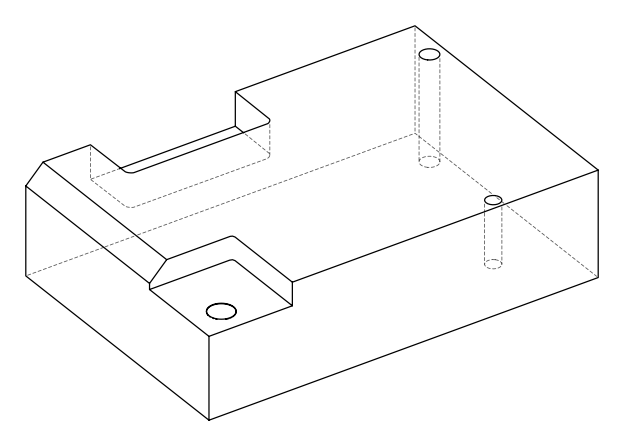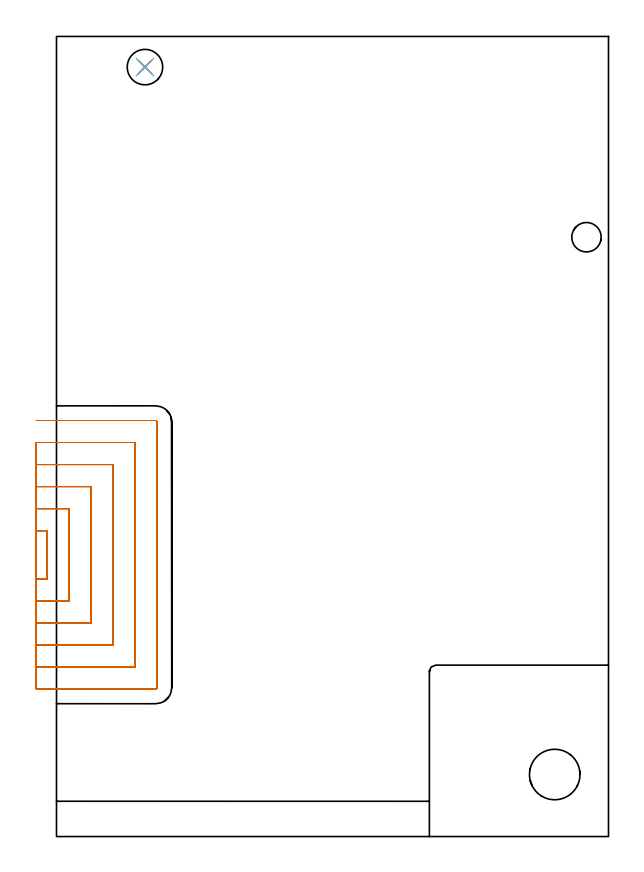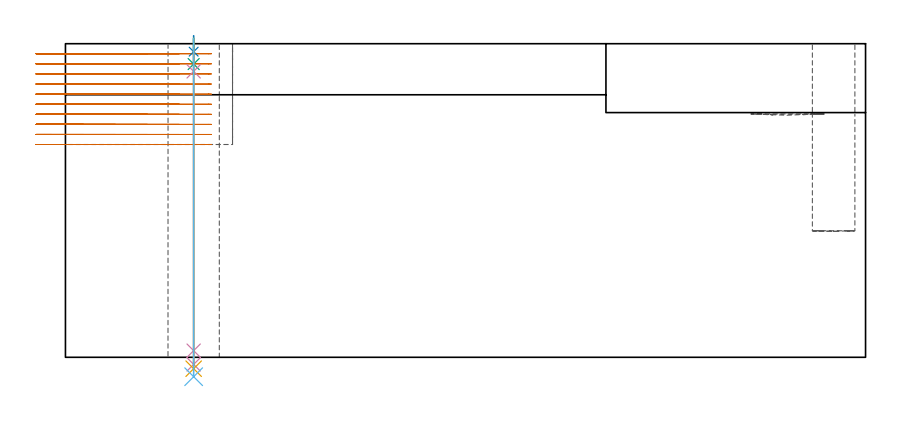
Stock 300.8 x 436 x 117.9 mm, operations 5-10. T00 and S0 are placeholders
(PLAN: 10 operations, 9 tool changes, 139.9 min)
(1 INDEXABLE_INSERT_DRILL_BLIND_HOLE_FROM_SOLID | STEP1POCKET | NXT0302_026 | 0.02 min | 15769 mm3)
(2 INDEXABLE_INSERT_DRILL_BLIND_HOLE_FROM_SOLID_1 | STEP1POCKET_1 | NXT0302_003 | 0.29 min | 14126 mm3)
(3 AREA_MILL | FG_CHAMFER_SURFACE | UGT0205_001 | 11.73 min | 38891 mm3)
(4 MILL_CORNER_NOTCH_RECTANGULAR | CORNER_NOTCH_RECTANGULAR | NXT0201_008 | Follow Part, ap 1.5, ae 75% | 89.21 min | 219242 mm3)
(5 MILL_SLOT | SLOT_PARTIAL_RECTANGULAR | NXT0201_012 | Follow Part, ap 4, ae 75% | 37 min | 385060 mm3)
(6 SPOT_DRILL | STEP1HOLE | NXT0321_9005460120000 | 0.05 min | 190 mm3)
(7 DRILL_BLIND_HOLE_INTO_CENTER | STEP1HOLE | NXT0301_022 | 0.04 min | 84 mm3)
(8 GUN_DRILL_THROUGH_HOLE | STEP1HOLE | UGT0307_001 | 0.53 min | 2151 mm3)
(9 SPADE_DRILL_TO_ENLARGE_THROUGH_HOLE | STEP1HOLE | UGT0306_003 | 0.5 min | 11989 mm3)
(10 DRILL_TO_ENLARGE_THROUGH_HOLE | STEP1HOLE | UGT0301_260 | 0.51 min | 20024 mm3)
(TOOL NXT0302_026 | Index. Insert Drill 27.5mm [880-D2750L32-03] | D27.5 PA176 FL83 Z2)
(TOOL NXT0302_003 | Index. Insert Drill 16mm [880-D1600L20-05] | D16 PA176 FL80 Z2)
(TOOL UGT0205_001 | Chamfer Mill 20 x 3 x 45 deg. | D20 FL50 Z2)
(TOOL NXT0201_008 | ENDMILL 6mm [2P460-0600-NA 1630] | D6 FL26 Z6)
(TOOL NXT0201_012 | ENDMILL 16mm [2P460-1600-NA 1630] | D16 FL38 Z6)
(TOOL NXT0321_9005460120000 | NC Spot Drill, 142deg, 12mm, Carbide, Uncoated | D12 PA142 FL30 Z2)
(TOOL NXT0301_022 | Carbide Drill 5.1mm [860.1-0510-015A1-MM 2214] | D5.1 PA140 FL28 Z2)
(TOOL UGT0307_001 | Gun Drill 5 mm | D5 PA130 FL24 Z1)
(TOOL UGT0306_003 | Spade Drill 12.5mm | D12.5 PA132 FL10 Z2)
(TOOL UGT0301_260 | Twist Drill 19.3 mm | D19.3 PA118 FL140 Z2)
(OP 5 MILL_SLOT)
G17 G21 G94 G90
T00 M6
G54
G17 G0 G90 X-11. Y140.4 S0 M3
G43 Z127.9 H1
Z114.11
G94 G1 X-8. F250.
X-5.2 F500.
Y166.7
X-8.
X-11. F250.
Y128.4
X-8.
X6.8 F500.
Y178.7
X-8.
X-11. F250.
Y116.4
X-8.
X18.8 F500.
Y190.7
X-8.
X-11. F250.
Y104.4
X-8.
X30.8 F500.
Y202.7
X-8.
X-11. F250.
Y92.4
X-8.
X42.8 F500.
Y214.7
X-8.
X-11. F250.
Y80.4
X-8.
X53.9 F500.
G3 X54.8 Y81.3 R0.9
G1 Y225.8
G3 X53.9 Y226.7 R0.9
G1 X-8.
X-11. F250.
G0 Y140.4 Z110.32
G1 X-8.
X-5.2 F500.
Y166.7
X-8.
X-11. F250.
Y128.4
X-8.
X6.8 F500.
Y178.7
X-8.
X-11. F250.
Y116.4
X-8.
X18.8 F500.
Y190.7
X-8.
X-11. F250.
Y104.4
X-8.
X30.8 F500.
Y202.7
X-8.
X-11. F250.
Y92.4
X-8.
X42.8 F500.
Y214.7
X-8.
X-11. F250.
Y80.4
X-8.
X53.9 F500.
G3 X54.8 Y81.3 R0.9
G1 Y225.8
G3 X53.9 Y226.7 R0.9
G1 X-8.
X-11. F250.
G0 Y140.4 Z106.53
G1 X-8.
X-5.2 F500.
Y166.7
X-8.
X-11. F250.
Y128.4
X-8.
X6.8 F500.
Y178.7
X-8.
X-11. F250.
Y116.4
X-8.
X18.8 F500.
Y190.7
X-8.
X-11. F250.
Y104.4
X-8.
X30.8 F500.
Y202.7
X-8.
X-11. F250.
Y92.4
X-8.
X42.8 F500.
Y214.7
X-8.
X-11. F250.
Y80.4
X-8.
X53.9 F500.
G3 X54.8 Y81.3 R0.9
G1 Y225.8
G3 X53.9 Y226.7 R0.9
G1 X-8.
X-11. F250.
G0 Y140.4 Z102.74
G1 X-8.
X-5.2 F500.
Y166.7
X-8.
X-11. F250.
Y128.4
X-8.
X6.8 F500.
Y178.7
X-8.
X-11. F250.
Y116.4
X-8.
X18.8 F500.
Y190.7
X-8.
X-11. F250.
Y104.4
X-8.
X30.8 F500.
Y202.7
X-8.
X-11. F250.
Y92.4
X-8.
X42.8 F500.
Y214.7
X-8.
X-11. F250.
Y80.4
X-8.
X53.9 F500.
G3 X54.8 Y81.3 R0.9
G1 Y225.8
G3 X53.9 Y226.7 R0.9
G1 X-8.
X-11. F250.
G0 Y140.4 Z98.95
G1 X-8.
X-5.2 F500.
Y166.7
X-8.
X-11. F250.
Y128.4
X-8.
X6.8 F500.
Y178.7
X-8.
X-11. F250.
Y116.4
X-8.
X18.8 F500.
Y190.7
X-8.
X-11. F250.
Y104.4
X-8.
X30.8 F500.
Y202.7
X-8.
X-11. F250.
Y92.4
X-8.
X42.8 F500.
Y214.7
X-8.
X-11. F250.
Y80.4
X-8.
X53.9 F500.
G3 X54.8 Y81.3 R0.9
G1 Y225.8
G3 X53.9 Y226.7 R0.9
G1 X-8.
X-11. F250.
G0 Y140.4 Z95.16
G1 X-8.
X-5.2 F500.
Y166.7
X-8.
X-11. F250.
Y128.4
X-8.
X6.8 F500.
Y178.7
X-8.
X-11. F250.
Y116.4
X-8.
X18.8 F500.
Y190.7
X-8.
X-11. F250.
Y104.4
X-8.
X30.8 F500.
Y202.7
X-8.
X-11. F250.
Y92.4
X-8.
X42.8 F500.
Y214.7
X-8.
X-11. F250.
Y80.4
X-8.
X53.9 F500.
G3 X54.8 Y81.3 R0.9
G1 Y225.8
G3 X53.9 Y226.7 R0.9
G1 X-8.
X-11. F250.
G0 Y140.4 Z91.37
G1 X-8.
X-5.2 F500.
Y166.7
X-8.
X-11. F250.
Y128.4
X-8.
X6.8 F500.
Y178.7
X-8.
X-11. F250.
Y116.4
X-8.
X18.8 F500.
Y190.7
X-8.
X-11. F250.
Y104.4
X-8.
X30.8 F500.
Y202.7
X-8.
X-11. F250.
Y92.4
X-8.
X42.8 F500.
Y214.7
X-8.
X-11. F250.
Y80.4
X-8.
X53.9 F500.
G3 X54.8 Y81.3 R0.9
G1 Y225.8
G3 X53.9 Y226.7 R0.9
G1 X-8.
X-11. F250.
G0 Y140.4 Z87.58
G1 X-8.
X-5.2 F500.
Y166.7
X-8.
X-11. F250.
Y128.4
X-8.
X6.8 F500.
Y178.7
X-8.
X-11. F250.
Y116.4
X-8.
X18.8 F500.
Y190.7
X-8.
X-11. F250.
Y104.4
X-8.
X30.8 F500.
Y202.7
X-8.
X-11. F250.
Y92.4
X-8.
X42.8 F500.
Y214.7
X-8.
X-11. F250.
Y80.4
X-8.
X53.9 F500.
G3 X54.8 Y81.3 R0.9
G1 Y225.8
G3 X53.9 Y226.7 R0.9
G1 X-8.
X-11. F250.
G0 Y140.4 Z83.79
G1 X-8.
X-5.2 F500.
Y166.7
X-8.
X-11. F250.
Y128.4
X-8.
X6.8 F500.
Y178.7
X-8.
X-11. F250.
Y116.4
X-8.
X18.8 F500.
Y190.7
X-8.
X-11. F250.
Y104.4
X-8.
X30.8 F500.
Y202.7
X-8.
X-11. F250.
Y92.4
X-8.
X42.8 F500.
Y214.7
X-8.
X-11. F250.
Y80.4
X-8.
X53.9 F500.
G3 X54.8 Y81.3 R0.9
G1 Y225.8
G3 X53.9 Y226.7 R0.9
G1 X-8.
X-11. F250.
G0 Y140.4 Z80.
G1 X-8.
X-5.2 F500.
Y166.7
X-8.
X-11. F250.
Y128.4
X-8.
X6.8 F500.
Y178.7
X-8.
X-11. F250.
Y116.4
X-8.
X18.8 F500.
Y190.7
X-8.
X-11. F250.
Y104.4
X-8.
X30.8 F500.
Y202.7
X-8.
X-11. F250.
Y92.4
X-8.
X42.8 F500.
Y214.7
X-8.
X-11. F250.
Y80.4
X-8.
X53.9 F500.
G3 X54.8 Y81.3 R0.9
G1 Y225.8
G3 X53.9 Y226.7 R0.9
G1 X-8.
X-11. F250.
G0 Z127.9
M5
M2
(OP 6 SPOT_DRILL)
G17 G21 G94 G90
T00 M6
G54
G17 G0 G90 X48.2 Y419.3 S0 M3
G43 Z127.9 H0
G94 G81 G98 Z114.9 F250. R120.9
G80
M5
M2
(OP 7 DRILL_BLIND_HOLE_INTO_CENTER)
G17 G21 G94 G90
T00 M6
G54
G17 G0 G90 X48.2 Y419.3 S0 M3
G43 Z127.9 H1
G94 G81 G98 Z110.25 F250. R119.9
G80
M5
M2
(OP 8 GUN_DRILL_THROUGH_HOLE)
G17 G21 G94 G90
T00 M6
G54
G17 G0 G90 X48.2 Y419.3 M8
G43 Z127.9 H0
Z115.792
S716 M3
G94 G1 Z107.494 F125. M26
G4 X.084
Z2.5 F250.
G4 X.084
Z-2.666 F125.
G4 X.084
M5
M9
G0 Z115.792
Z127.9
M2
(OP 9 SPADE_DRILL_TO_ENLARGE_THROUGH_HOLE)
G17 G21 G94 G90
T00 M6
G54
G17 G0 G90 X48.2 Y419.3 S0 M3
G43 Z127.9 H0
G94 G73 G98 Z-4.283 F250. Q12.218 R119.9
G80
M5
M2
(OP 10 DRILL_TO_ENLARGE_THROUGH_HOLE)
G17 G21 G94 G90
T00 M6
G54
G17 G0 G90 X48.2 Y419.3 S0 M3
G43 Z127.9 H0
G94 G73 G98 Z-7.298 F250. Q17.885 R119.9
G80
M5
M2
